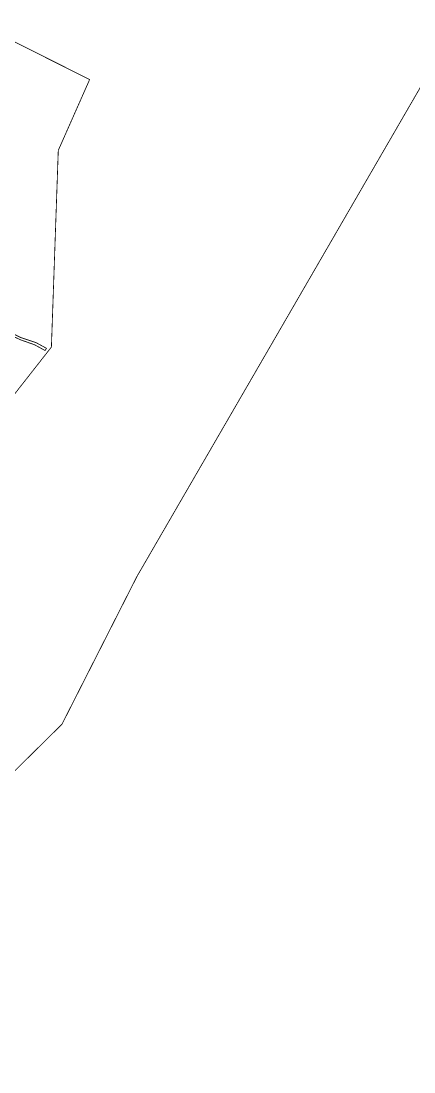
# Model space of a CAD drawing. Header units: metres. Extents: x 561401 to 594056, y 8460144 to 8508504.
# Drawn here: x 575466.7 to 575564.5, y 8488156.1 to 8488417.9 of the extents above; entities that cross this region are included whole.
import ezdxf

# ---------------------------------------------------------------- set-up
doc = ezdxf.new("R2010")
doc.units = ezdxf.units.M
for name, color, linetype in [('1.2. AFECTADOS BASE GRAFICA ESTATAL NO INSCRITO', 30, 'Continuous'), ('1.2. BASE GRAFICA SUNARP', 150, 'Continuous'), ('1.7 PIRCA DE PIEDRA', 8, 'Continuous')]:
    doc.layers.add(name, color=color, linetype=linetype)

msp = doc.modelspace()

# ---------------------------------------------------------------- linework, layer by layer
at = {"layer": '1.2. AFECTADOS BASE GRAFICA ESTATAL NO INSCRITO', "color": 64, "linetype": 'Continuous', "lineweight": -3, "const_width": 0.2}
msp.add_lwpolyline([(575474.24, 8488336.7), (575475.95, 8488385.7), (575483.75, 8488403.35), (575455.06, 8488417.8), (575447.23, 8488394.07), (575423.01, 8488332.41), (575411.59, 8488311.22), (575402.39, 8488299.1), (575417.18, 8488283.24), (575437.08, 8488296.09), (575460.64, 8488319.34), (575474.24, 8488336.7)], close=True, dxfattribs=at)
at = {"layer": '1.2. BASE GRAFICA SUNARP', "color": 64, "linetype": 'Continuous', "lineweight": -3, "const_width": 0.2}
msp.add_lwpolyline([(575570.17, 8488408.47), (575495.54, 8488279.55), (575476.86, 8488242.71), (575458.25, 8488224.32), (575439.63, 8488205.93), (575421.01, 8488187.53), (575402.39, 8488169.14), (575383.83, 8488169.19), (575346.64, 8488150.85), (575328.03, 8488132.46), (575309.41, 8488114.06), (575290.84, 8488114.11), (575253.66, 8488095.77), (575216.43, 8488058.99), (575179.19, 8488022.2), (575160.57, 8488003.8), (575141.9, 8487966.96), (575123.23, 8487930.12), (575104.56, 8487893.28), (575104.4, 8487837.94)], dxfattribs=at)
at = {"layer": '1.7 PIRCA DE PIEDRA', "color": 64, "linetype": 'Continuous', "lineweight": -3, "const_width": 0.2}
msp.add_lwpolyline([(575462.51, 8488341.12), (575466.58, 8488339.09), (575470.41, 8488337.81), (575473.01, 8488336.39), (575472.66, 8488335.84), (575470.06, 8488337.27), (575466.62, 8488338.48), (575462.09, 8488340.6)], dxfattribs=at)

doc.saveas('drawing.dxf')
